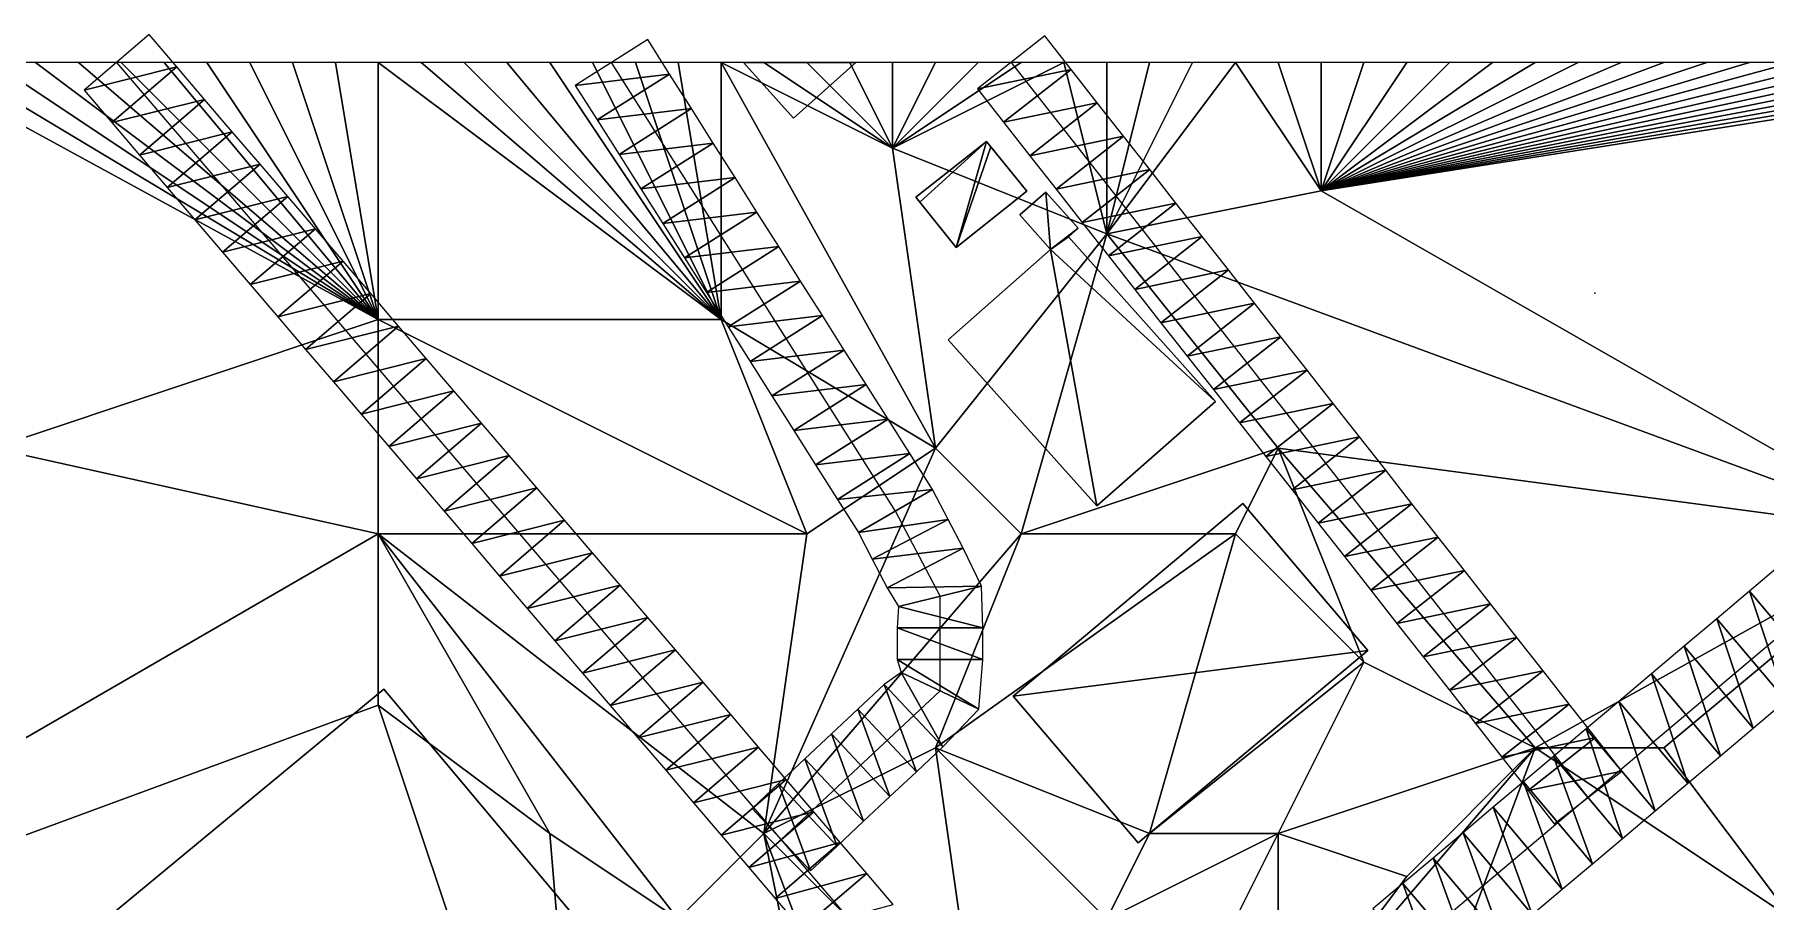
# Model space of a CAD drawing. Header units: metres. Extents: x -1103 to 901, y -902 to 905.
# Drawn here: x 2 to 82.7, y 860.8 to 901.3 of the extents above; entities that cross this region are included whole.
import ezdxf

# ---------------------------------------------------------------- set-up
doc = ezdxf.new("R2010")
doc.units = ezdxf.units.M
for name, color, linetype in [('OSM_BUILDING_FOOTPRINTS', 7, 'CONTINUOUS'), ('OSM_BUILDING_ROOFS', 1, 'CONTINUOUS'), ('OSM_BUILDING_WALLS', 8, 'CONTINUOUS'), ('OSM_ROAD_AXES', 2, 'CONTINUOUS'), ('OSM_ROAD_SURFACE', 9, 'CONTINUOUS'), ('OSM_TERRAIN', 3, 'CONTINUOUS'), ('OSM_TREES', 3, 'CONTINUOUS')]:
    doc.layers.add(name, color=color, linetype=linetype)

msp = doc.modelspace()

# ---------------------------------------------------------------- linework, layer by layer
at = {"layer": 'OSM_BUILDING_FOOTPRINTS'}
for points in [[(40.292, 900, 10.469), (35.037, 900, 10.469), (37.384, 897.404, 10.469)], [(48.261, 893.987, 10.222), (44.967, 891.366, 10.222), (43.276, 893.478, 10.222), (43.088, 893.71, 10.222), (46.393, 896.309, 10.222), (46.581, 896.066, 10.222), (48.261, 893.987, 10.222)], [(44.602, 887.053, 10.347), (49.378, 891.266, 10.347), (47.941, 892.881, 10.347), (49.157, 893.942, 10.347), (50.66, 892.262, 10.347), (50.207, 891.852, 10.347), (57.071, 884.177, 10.347), (51.533, 879.3, 10.347), (44.602, 887.053, 10.347)], [(58.354, 879.411, 10.186), (64.179, 872.554, 10.186), (53.457, 863.563, 10.186), (47.631, 870.42, 10.186), (58.354, 879.411, 10.186)], [(18.25, 870.741, 10.543), (38.622, 846.444, 10.543), (-22.97, 795.484, 10.543), (-43.342, 819.781, 10.543), (18.25, 870.741, 10.543)]]:
    msp.add_polyline3d(points, close=True, dxfattribs=at)
at = {"layer": 'OSM_BUILDING_ROOFS'}
for points in [[(35.037, 900, 20.469), (37.384, 897.404, 20.469), (40.292, 900, 20.469)], [(46.393, 896.309, 20.222), (43.088, 893.71, 20.222), (43.276, 893.478, 20.222)], [(46.393, 896.309, 20.222), (43.276, 893.478, 20.222), (44.967, 891.366, 20.222)], [(44.967, 891.366, 20.222), (46.581, 896.066, 20.222), (46.393, 896.309, 20.222)], [(44.967, 891.366, 20.222), (48.261, 893.987, 20.222), (46.581, 896.066, 20.222)], [(49.378, 891.266, 20.347), (49.157, 893.942, 20.347), (47.941, 892.881, 20.347)], [(49.378, 891.266, 20.347), (50.66, 892.262, 20.347), (49.157, 893.942, 20.347)], [(49.378, 891.266, 20.347), (50.207, 891.852, 20.347), (50.66, 892.262, 20.347)], [(49.378, 891.266, 20.347), (57.071, 884.177, 20.347), (50.207, 891.852, 20.347)], [(49.378, 891.266, 20.347), (44.602, 887.053, 20.347), (51.533, 879.3, 20.347)], [(49.378, 891.266, 20.347), (51.533, 879.3, 20.347), (57.071, 884.177, 20.347)], [(64.179, 872.554, 20.186), (58.354, 879.411, 20.186), (47.631, 870.42, 20.186)], [(64.179, 872.554, 20.186), (47.631, 870.42, 20.186), (53.457, 863.563, 20.186)], [(38.622, 846.444, 34.943), (18.25, 870.741, 34.943), (-43.342, 819.781, 34.943)]]:
    msp.add_3dface(points, dxfattribs=at)
at = {"layer": 'OSM_BUILDING_WALLS'}
for points in [[(40.292, 900, 10.469), (35.037, 900, 10.469), (35.037, 900, 20.469)], [(40.292, 900, 10.469), (35.037, 900, 20.469), (40.292, 900, 20.469)], [(35.037, 900, 10.469), (37.384, 897.404, 10.469), (37.384, 897.404, 20.469)], [(35.037, 900, 10.469), (37.384, 897.404, 20.469), (35.037, 900, 20.469)], [(37.384, 897.404, 10.469), (40.292, 900, 10.469), (40.292, 900, 20.469)], [(37.384, 897.404, 10.469), (40.292, 900, 20.469), (37.384, 897.404, 20.469)], [(46.393, 896.309, 10.222), (43.088, 893.71, 10.222), (43.088, 893.71, 20.222)], [(46.393, 896.309, 10.222), (43.088, 893.71, 20.222), (46.393, 896.309, 20.222)], [(46.581, 896.066, 10.222), (46.393, 896.309, 10.222), (46.393, 896.309, 20.222)], [(46.581, 896.066, 10.222), (46.393, 896.309, 20.222), (46.581, 896.066, 20.222)], [(48.261, 893.987, 10.222), (46.581, 896.066, 10.222), (46.581, 896.066, 20.222)], [(48.261, 893.987, 10.222), (46.581, 896.066, 20.222), (48.261, 893.987, 20.222)], [(43.088, 893.71, 10.222), (43.276, 893.478, 10.222), (43.276, 893.478, 20.222)], [(43.088, 893.71, 10.222), (43.276, 893.478, 20.222), (43.088, 893.71, 20.222)], [(43.276, 893.478, 10.222), (44.967, 891.366, 10.222), (44.967, 891.366, 20.222)], [(43.276, 893.478, 10.222), (44.967, 891.366, 20.222), (43.276, 893.478, 20.222)], [(44.967, 891.366, 10.222), (48.261, 893.987, 10.222), (48.261, 893.987, 20.222)], [(44.967, 891.366, 10.222), (48.261, 893.987, 20.222), (44.967, 891.366, 20.222)], [(49.157, 893.942, 10.347), (47.941, 892.881, 10.347), (47.941, 892.881, 20.347)], [(49.157, 893.942, 10.347), (47.941, 892.881, 20.347), (49.157, 893.942, 20.347)], [(50.66, 892.262, 10.347), (49.157, 893.942, 10.347), (49.157, 893.942, 20.347)], [(50.66, 892.262, 10.347), (49.157, 893.942, 20.347), (50.66, 892.262, 20.347)], [(47.941, 892.881, 10.347), (49.378, 891.266, 10.347), (49.378, 891.266, 20.347)], [(47.941, 892.881, 10.347), (49.378, 891.266, 20.347), (47.941, 892.881, 20.347)], [(50.207, 891.852, 10.347), (50.66, 892.262, 10.347), (50.66, 892.262, 20.347)], [(50.207, 891.852, 10.347), (50.66, 892.262, 20.347), (50.207, 891.852, 20.347)], [(57.071, 884.177, 10.347), (50.207, 891.852, 10.347), (50.207, 891.852, 20.347)], [(57.071, 884.177, 10.347), (50.207, 891.852, 20.347), (57.071, 884.177, 20.347)], [(49.378, 891.266, 10.347), (44.602, 887.053, 10.347), (44.602, 887.053, 20.347)], [(49.378, 891.266, 10.347), (44.602, 887.053, 20.347), (49.378, 891.266, 20.347)], [(44.602, 887.053, 10.347), (51.533, 879.3, 10.347), (51.533, 879.3, 20.347)], [(44.602, 887.053, 10.347), (51.533, 879.3, 20.347), (44.602, 887.053, 20.347)], [(51.533, 879.3, 10.347), (57.071, 884.177, 10.347), (57.071, 884.177, 20.347)], [(51.533, 879.3, 10.347), (57.071, 884.177, 20.347), (51.533, 879.3, 20.347)], [(58.354, 879.411, 10.186), (47.631, 870.42, 10.186), (47.631, 870.42, 20.186)], [(58.354, 879.411, 10.186), (47.631, 870.42, 20.186), (58.354, 879.411, 20.186)], [(64.179, 872.554, 10.186), (58.354, 879.411, 10.186), (58.354, 879.411, 20.186)], [(64.179, 872.554, 10.186), (58.354, 879.411, 20.186), (64.179, 872.554, 20.186)], [(53.457, 863.563, 10.186), (64.179, 872.554, 10.186), (64.179, 872.554, 20.186)], [(53.457, 863.563, 10.186), (64.179, 872.554, 20.186), (53.457, 863.563, 20.186)], [(18.25, 870.741, 10.543), (-43.342, 819.781, 10.543), (-43.342, 819.781, 34.943)], [(18.25, 870.741, 10.543), (-43.342, 819.781, 34.943), (18.25, 870.741, 34.943)], [(38.622, 846.444, 10.543), (18.25, 870.741, 10.543), (18.25, 870.741, 34.943)], [(38.622, 846.444, 10.543), (18.25, 870.741, 34.943), (38.622, 846.444, 34.943)], [(47.631, 870.42, 10.186), (53.457, 863.563, 10.186), (53.457, 863.563, 20.186)], [(47.631, 870.42, 10.186), (53.457, 863.563, 20.186), (47.631, 870.42, 20.186)]]:
    msp.add_3dface(points, dxfattribs=at)
at = {"layer": 'OSM_ROAD_AXES'}
for points in [[(122.704, 900, 14.924), (119.46, 899.394, 14.933), (106.482, 892.704, 14.527), (74.459, 865.687, 12.272), (60.41, 853.832, 10.881), (51.611, 846.411, 10.251), (47.432, 842.883, 10.112), (37.119, 834.18, 9.665), (-27.977, 779.25, 22.168), (-47.145, 763.081, 20.766), (-119.813, 701.759, 11.666), (-283.232, 563.809, 11.554), (-361.261, 499.721, 16.837), (-381.478, 480.954, 12.537), (-457.418, 416.977, 14.011)], [(51.611, 846.411, 10.251), (36.809, 863.718, 12.188), (5.789, 900, 13.1)], [(36.809, 863.718, 12.188), (44.216, 870.663, 12.469), (44.216, 875.076, 12.652), (42.137, 879.057, 12.776), (28.885, 900, 12.562)], [(47.532, 900, 12.114), (74.459, 865.687, 12.272)]]:
    msp.add_polyline3d(points, dxfattribs=at)
at = {"layer": 'OSM_ROAD_SURFACE'}
for points in [[(8.601, 899.788, 13.157), (7.309, 901.3, 13.208), (4.268, 898.7, 13.161)], [(31.594, 899.458, 12.592), (30.575, 901.069, 12.622), (27.195, 898.931, 12.645)], [(45.959, 898.765, 12.193), (50.33, 899.675, 12.201), (49.106, 901.235, 12.23)], [(8.601, 899.788, 13.157), (4.268, 898.7, 13.161), (5.561, 897.189, 13.228)], [(9.894, 898.276, 13.224), (8.601, 899.788, 13.157), (5.561, 897.189, 13.228)], [(31.594, 899.458, 12.592), (27.195, 898.931, 12.645), (28.214, 897.32, 12.663)], [(32.614, 897.847, 12.603), (31.594, 899.458, 12.592), (28.214, 897.32, 12.663)], [(45.959, 898.765, 12.193), (47.183, 897.206, 12.261), (50.33, 899.675, 12.201)], [(47.183, 897.206, 12.261), (51.554, 898.115, 12.213), (50.33, 899.675, 12.201)], [(9.894, 898.276, 13.224), (5.561, 897.189, 13.228), (6.853, 895.677, 13.301)], [(11.186, 896.764, 13.291), (9.894, 898.276, 13.224), (6.853, 895.677, 13.301)], [(32.614, 897.847, 12.603), (28.214, 897.32, 12.663), (29.234, 895.709, 12.681)], [(33.633, 896.236, 12.611), (32.614, 897.847, 12.603), (29.234, 895.709, 12.681)], [(47.183, 897.206, 12.261), (48.407, 895.646, 12.315), (51.554, 898.115, 12.213)], [(48.407, 895.646, 12.315), (52.778, 896.556, 12.215), (51.554, 898.115, 12.213)], [(11.186, 896.764, 13.291), (6.853, 895.677, 13.301), (8.146, 894.165, 13.377)], [(12.479, 895.253, 13.358), (11.186, 896.764, 13.291), (8.146, 894.165, 13.377)], [(33.633, 896.236, 12.611), (29.234, 895.709, 12.681), (30.253, 894.098, 12.699)], [(34.653, 894.625, 12.635), (33.633, 896.236, 12.611), (30.253, 894.098, 12.699)], [(48.407, 895.646, 12.315), (49.631, 894.086, 12.368), (52.778, 896.556, 12.215)], [(49.631, 894.086, 12.368), (54.002, 894.996, 12.297), (52.778, 896.556, 12.215)], [(12.479, 895.253, 13.358), (8.146, 894.165, 13.377), (9.439, 892.653, 13.452)], [(13.771, 893.741, 13.425), (12.479, 895.253, 13.358), (9.439, 892.653, 13.452)], [(34.653, 894.625, 12.635), (30.253, 894.098, 12.699), (31.272, 892.487, 12.718)], [(35.672, 893.014, 12.668), (34.653, 894.625, 12.635), (31.272, 892.487, 12.718)], [(49.631, 894.086, 12.368), (50.855, 892.527, 12.422), (54.002, 894.996, 12.297)], [(50.855, 892.527, 12.422), (55.226, 893.436, 12.409), (54.002, 894.996, 12.297)], [(13.771, 893.741, 13.425), (9.439, 892.653, 13.452), (10.731, 891.142, 13.522)], [(15.064, 892.229, 13.491), (13.771, 893.741, 13.425), (10.731, 891.142, 13.522)], [(50.855, 892.527, 12.422), (52.079, 890.967, 12.477), (55.226, 893.436, 12.409)], [(52.079, 890.967, 12.477), (56.449, 891.877, 12.513), (55.226, 893.436, 12.409)], [(35.672, 893.014, 12.668), (31.272, 892.487, 12.718), (32.292, 890.876, 12.736)], [(36.691, 891.404, 12.702), (35.672, 893.014, 12.668), (32.292, 890.876, 12.736)], [(15.064, 892.229, 13.491), (10.731, 891.142, 13.522), (12.024, 889.63, 13.592)], [(16.356, 890.718, 13.555), (15.064, 892.229, 13.491), (12.024, 889.63, 13.592)], [(52.079, 890.967, 12.477), (53.303, 889.407, 12.532), (56.449, 891.877, 12.513)], [(53.303, 889.407, 12.532), (57.673, 890.317, 12.613), (56.449, 891.877, 12.513)], [(36.691, 891.404, 12.702), (32.292, 890.876, 12.736), (33.311, 889.265, 12.754)], [(37.711, 889.793, 12.735), (36.691, 891.404, 12.702), (33.311, 889.265, 12.754)], [(16.356, 890.718, 13.555), (12.024, 889.63, 13.592), (13.316, 888.118, 13.662)], [(17.649, 889.206, 13.623), (16.356, 890.718, 13.555), (13.316, 888.118, 13.662)], [(53.303, 889.407, 12.532), (54.527, 887.847, 12.587), (57.673, 890.317, 12.613)], [(54.527, 887.847, 12.587), (58.897, 888.757, 12.684), (57.673, 890.317, 12.613)], [(37.711, 889.793, 12.735), (33.311, 889.265, 12.754), (34.331, 887.654, 12.777)], [(38.73, 888.182, 12.768), (37.711, 889.793, 12.735), (34.331, 887.654, 12.777)], [(17.649, 889.206, 13.623), (13.316, 888.118, 13.662), (14.609, 886.606, 13.727)], [(18.941, 887.694, 13.649), (17.649, 889.206, 13.623), (14.609, 886.606, 13.727)], [(54.527, 887.847, 12.587), (55.751, 886.288, 12.643), (58.897, 888.757, 12.684)], [(55.751, 886.288, 12.643), (60.121, 887.197, 12.739), (58.897, 888.757, 12.684)], [(38.73, 888.182, 12.768), (34.331, 887.654, 12.777), (35.35, 886.043, 12.809)], [(39.75, 886.571, 12.802), (38.73, 888.182, 12.768), (35.35, 886.043, 12.809)], [(18.941, 887.694, 13.649), (14.609, 886.606, 13.727), (15.901, 885.095, 13.757)], [(20.234, 886.182, 13.624), (18.941, 887.694, 13.649), (15.901, 885.095, 13.757)], [(55.751, 886.288, 12.643), (56.975, 884.728, 12.698), (60.121, 887.197, 12.739)], [(56.975, 884.728, 12.698), (61.345, 885.638, 12.794), (60.121, 887.197, 12.739)], [(20.234, 886.182, 13.624), (15.901, 885.095, 13.757), (17.194, 883.583, 13.787)], [(21.527, 884.671, 13.596), (20.234, 886.182, 13.624), (17.194, 883.583, 13.787)], [(39.75, 886.571, 12.802), (35.35, 886.043, 12.809), (36.37, 884.432, 12.841)], [(40.769, 884.96, 12.835), (39.75, 886.571, 12.802), (36.37, 884.432, 12.841)], [(56.975, 884.728, 12.698), (58.198, 883.168, 12.754), (61.345, 885.638, 12.794)], [(58.198, 883.168, 12.754), (62.569, 884.078, 12.849), (61.345, 885.638, 12.794)], [(21.527, 884.671, 13.596), (17.194, 883.583, 13.787), (18.486, 882.071, 13.795)], [(22.819, 883.159, 13.568), (21.527, 884.671, 13.596), (18.486, 882.071, 13.795)], [(40.769, 884.96, 12.835), (36.37, 884.432, 12.841), (37.389, 882.821, 12.873)], [(41.789, 883.349, 12.869), (40.769, 884.96, 12.835), (37.389, 882.821, 12.873)], [(58.198, 883.168, 12.754), (59.422, 881.609, 12.777), (62.569, 884.078, 12.849)], [(59.422, 881.609, 12.777), (63.793, 882.518, 12.904), (62.569, 884.078, 12.849)], [(22.819, 883.159, 13.568), (18.486, 882.071, 13.795), (19.779, 880.559, 13.767)], [(24.112, 881.647, 13.54), (22.819, 883.159, 13.568), (19.779, 880.559, 13.767)], [(41.789, 883.349, 12.869), (37.389, 882.821, 12.873), (38.409, 881.21, 12.905)], [(42.808, 881.738, 12.901), (41.789, 883.349, 12.869), (38.409, 881.21, 12.905)], [(59.422, 881.609, 12.777), (60.646, 880.049, 12.716), (63.793, 882.518, 12.904)], [(60.646, 880.049, 12.716), (65.017, 880.959, 12.929), (63.793, 882.518, 12.904)], [(24.112, 881.647, 13.54), (19.779, 880.559, 13.767), (21.071, 879.048, 13.739)], [(25.404, 880.135, 13.511), (24.112, 881.647, 13.54), (21.071, 879.048, 13.739)], [(42.808, 881.738, 12.901), (38.409, 881.21, 12.905), (39.428, 879.599, 12.936)], [(43.865, 880.064, 12.841), (42.808, 881.738, 12.901), (39.428, 879.599, 12.936)], [(60.646, 880.049, 12.716), (61.87, 878.489, 12.671), (65.017, 880.959, 12.929)], [(61.87, 878.489, 12.671), (66.241, 879.399, 12.872), (65.017, 880.959, 12.929)], [(25.404, 880.135, 13.511), (21.071, 879.048, 13.739), (22.364, 877.536, 13.675)], [(26.697, 878.624, 13.483), (25.404, 880.135, 13.511), (22.364, 877.536, 13.675)], [(43.865, 880.064, 12.841), (39.428, 879.599, 12.936), (40.409, 878.05, 12.853)], [(44.603, 878.655, 12.808), (43.865, 880.064, 12.841), (40.409, 878.05, 12.853)], [(61.87, 878.489, 12.671), (63.094, 876.93, 12.618), (66.241, 879.399, 12.872)], [(63.094, 876.93, 12.618), (67.465, 877.839, 12.815), (66.241, 879.399, 12.872)], [(26.697, 878.624, 13.483), (22.364, 877.536, 13.675), (23.656, 876.024, 13.533)], [(27.989, 877.112, 13.388), (26.697, 878.624, 13.483), (23.656, 876.024, 13.533)], [(44.603, 878.655, 12.808), (40.409, 878.05, 12.853), (41.057, 876.805, 12.755)], [(45.296, 877.328, 12.778), (44.603, 878.655, 12.808), (41.057, 876.805, 12.755)], [(45.296, 877.328, 12.778), (41.057, 876.805, 12.755), (41.75, 875.477, 12.687)], [(46.157, 875.556, 12.731), (45.296, 877.328, 12.778), (41.75, 875.477, 12.687)], [(63.094, 876.93, 12.618), (64.318, 875.37, 12.564), (67.465, 877.839, 12.815)], [(64.318, 875.37, 12.564), (68.689, 876.28, 12.758), (67.465, 877.839, 12.815)], [(27.989, 877.112, 13.388), (23.656, 876.024, 13.533), (24.949, 874.512, 13.39)], [(29.282, 875.6, 13.245), (27.989, 877.112, 13.388), (24.949, 874.512, 13.39)], [(83.521, 876.603, 13.361), (81.996, 875.317, 13.215), (85.221, 871.495, 13.144)], [(64.318, 875.37, 12.564), (65.542, 873.81, 12.51), (68.689, 876.28, 12.758)], [(65.542, 873.81, 12.51), (69.913, 874.72, 12.701), (68.689, 876.28, 12.758)], [(29.282, 875.6, 13.245), (24.949, 874.512, 13.39), (26.242, 873.001, 13.247)], [(30.574, 874.088, 13.102), (29.282, 875.6, 13.245), (26.242, 873.001, 13.247)], [(46.157, 875.556, 12.731), (41.75, 875.477, 12.687), (42.274, 874.595, 12.668)], [(46.216, 873.605, 12.636), (46.157, 875.556, 12.731), (42.274, 874.595, 12.668)], [(81.996, 875.317, 13.215), (80.472, 874.03, 13.069), (83.696, 870.209, 13.003)], [(81.996, 875.317, 13.215), (83.696, 870.209, 13.003), (85.221, 871.495, 13.144)], [(30.574, 874.088, 13.102), (26.242, 873.001, 13.247), (27.534, 871.489, 13.104)], [(31.867, 872.577, 12.959), (30.574, 874.088, 13.102), (27.534, 871.489, 13.104)], [(46.216, 873.605, 12.636), (42.274, 874.595, 12.668), (42.216, 873.605, 12.639)], [(65.542, 873.81, 12.51), (66.766, 872.251, 12.457), (69.913, 874.72, 12.701)], [(66.766, 872.251, 12.457), (71.137, 873.16, 12.644), (69.913, 874.72, 12.701)], [(46.216, 872.134, 12.547), (46.216, 873.605, 12.636), (42.216, 873.605, 12.639)], [(46.216, 872.134, 12.547), (42.216, 873.605, 12.639), (42.216, 872.134, 12.597)], [(80.472, 874.03, 13.069), (78.947, 872.744, 12.923), (82.171, 868.922, 12.861)], [(80.472, 874.03, 13.069), (82.171, 868.922, 12.861), (83.696, 870.209, 13.003)], [(31.867, 872.577, 12.959), (27.534, 871.489, 13.104), (28.827, 869.977, 12.961)], [(33.159, 871.065, 12.816), (31.867, 872.577, 12.959), (28.827, 869.977, 12.961)], [(66.766, 872.251, 12.457), (67.99, 870.691, 12.403), (71.137, 873.16, 12.644)], [(67.99, 870.691, 12.403), (72.361, 871.601, 12.588), (71.137, 873.16, 12.644)], [(78.947, 872.744, 12.923), (77.422, 871.457, 12.776), (80.646, 867.636, 12.719)], [(78.947, 872.744, 12.923), (80.646, 867.636, 12.719), (82.171, 868.922, 12.861)], [(46.026, 869.813, 12.413), (46.216, 872.134, 12.547), (42.216, 872.134, 12.597)], [(46.026, 869.813, 12.413), (42.216, 872.134, 12.597), (42.405, 871.513, 12.581)], [(33.159, 871.065, 12.816), (28.827, 869.977, 12.961), (30.119, 868.466, 12.818)], [(34.452, 869.553, 12.673), (33.159, 871.065, 12.816), (30.119, 868.466, 12.818)], [(43.115, 866.889, 12.315), (41.613, 870.965, 12.557), (40.379, 869.807, 12.511)], [(44.349, 868.047, 12.393), (42.405, 871.513, 12.581), (41.613, 870.965, 12.557)], [(43.115, 866.889, 12.315), (44.349, 868.047, 12.393), (41.613, 870.965, 12.557)], [(44.349, 868.047, 12.393), (46.026, 869.813, 12.413), (42.405, 871.513, 12.581)], [(67.99, 870.691, 12.403), (69.214, 869.131, 12.335), (72.361, 871.601, 12.588)], [(69.214, 869.131, 12.335), (73.585, 870.041, 12.531), (72.361, 871.601, 12.588)], [(77.422, 871.457, 12.776), (75.897, 870.171, 12.63), (79.121, 866.349, 12.578)], [(77.422, 871.457, 12.776), (79.121, 866.349, 12.578), (80.646, 867.636, 12.719)], [(69.214, 869.131, 12.335), (70.438, 867.571, 12.227), (73.585, 870.041, 12.531)], [(70.438, 867.571, 12.227), (74.809, 868.481, 12.485), (73.585, 870.041, 12.531)], [(75.897, 870.171, 12.63), (74.372, 868.884, 12.488), (77.596, 865.062, 12.454)], [(75.897, 870.171, 12.63), (77.596, 865.062, 12.454), (79.121, 866.349, 12.578)], [(34.452, 869.553, 12.673), (30.119, 868.466, 12.818), (31.412, 866.954, 12.678)], [(35.745, 868.041, 12.53), (34.452, 869.553, 12.673), (31.412, 866.954, 12.678)], [(41.881, 865.732, 12.246), (40.379, 869.807, 12.511), (39.144, 868.65, 12.465)], [(41.881, 865.732, 12.246), (43.115, 866.889, 12.315), (40.379, 869.807, 12.511)], [(40.646, 864.574, 12.176), (39.144, 868.65, 12.465), (37.91, 867.492, 12.418)], [(40.646, 864.574, 12.176), (41.881, 865.732, 12.246), (39.144, 868.65, 12.465)], [(70.438, 867.571, 12.227), (71.662, 866.012, 12.17), (74.809, 868.481, 12.485)], [(71.662, 866.012, 12.17), (76.032, 866.921, 12.465), (74.809, 868.481, 12.485)], [(74.372, 868.884, 12.488), (72.847, 867.597, 12.352), (76.071, 863.776, 12.289)], [(74.372, 868.884, 12.488), (76.071, 863.776, 12.289), (77.596, 865.062, 12.454)], [(35.745, 868.041, 12.53), (31.412, 866.954, 12.678), (32.704, 865.442, 12.538)], [(37.037, 866.53, 12.387), (35.745, 868.041, 12.53), (32.704, 865.442, 12.538)], [(72.847, 867.597, 12.352), (71.442, 866.412, 12.185), (74.666, 862.591, 12.118)], [(72.847, 867.597, 12.352), (74.666, 862.591, 12.118), (76.071, 863.776, 12.289)], [(39.412, 863.417, 12.106), (37.91, 867.492, 12.418), (36.676, 866.335, 12.393)], [(39.412, 863.417, 12.106), (40.646, 864.574, 12.176), (37.91, 867.492, 12.418)], [(71.662, 866.012, 12.17), (72.886, 864.452, 12.137), (76.032, 866.921, 12.465)], [(37.037, 866.53, 12.387), (32.704, 865.442, 12.538), (33.997, 863.93, 12.398)], [(38.33, 865.018, 12.311), (37.037, 866.53, 12.387), (33.997, 863.93, 12.398)], [(38.178, 862.259, 12.037), (36.676, 866.335, 12.393), (35.441, 865.177, 12.389)], [(38.178, 862.259, 12.037), (39.412, 863.417, 12.106), (36.676, 866.335, 12.393)], [(71.442, 866.412, 12.185), (70.037, 865.226, 12.06), (73.261, 861.405, 11.946)], [(71.442, 866.412, 12.185), (73.261, 861.405, 11.946), (74.666, 862.591, 12.118)], [(70.037, 865.226, 12.06), (68.632, 864.041, 11.938), (71.856, 860.22, 11.775)], [(70.037, 865.226, 12.06), (71.856, 860.22, 11.775), (73.261, 861.405, 11.946)], [(38.33, 865.018, 12.311), (33.997, 863.93, 12.398), (35.289, 862.418, 12.231)], [(39.563, 863.576, 12.116), (38.33, 865.018, 12.311), (35.289, 862.418, 12.231)], [(39.563, 863.576, 12.116), (35.289, 862.418, 12.231), (36.523, 860.976, 12.015)], [(40.796, 862.134, 11.922), (39.563, 863.576, 12.116), (36.523, 860.976, 12.015)], [(68.632, 864.041, 11.938), (67.227, 862.855, 11.722), (70.452, 859.034, 11.604)], [(68.632, 864.041, 11.938), (70.452, 859.034, 11.604), (71.856, 860.22, 11.775)], [(67.227, 862.855, 11.722), (65.822, 861.67, 11.5), (69.047, 857.848, 11.432)], [(67.227, 862.855, 11.722), (69.047, 857.848, 11.432), (70.452, 859.034, 11.604)], [(40.796, 862.134, 11.922), (36.523, 860.976, 12.015), (37.756, 859.534, 11.862)], [(42.03, 860.691, 11.727), (40.796, 862.134, 11.922), (37.756, 859.534, 11.862)], [(65.822, 861.67, 11.5), (64.417, 860.484, 11.387), (67.642, 856.663, 11.266)], [(65.822, 861.67, 11.5), (67.642, 856.663, 11.266), (69.047, 857.848, 11.432)]]:
    msp.add_3dface(points, dxfattribs=at)
at = {"layer": 'OSM_TERRAIN'}
for points in [[(18, 888, 13.64), (-4, 900, 13.028), (0, 882, 13.805)], [(18, 888, 13.64), (-2, 900, 13.031), (-4, 900, 13.028)], [(18, 888, 13.64), (0, 900, 13.031), (-2, 900, 13.031)], [(18, 888, 13.64), (2, 900, 13.037), (0, 900, 13.031)], [(18, 888, 13.64), (4, 900, 13.069), (2, 900, 13.037)], [(18, 888, 13.64), (6, 900, 13.104), (4, 900, 13.069)], [(18, 888, 13.64), (8, 900, 13.104), (6, 900, 13.104)], [(18, 888, 13.64), (10, 900, 13.072), (8, 900, 13.104)], [(18, 888, 13.64), (12, 900, 13.005), (10, 900, 13.072)], [(18, 888, 13.64), (14, 900, 12.981), (12, 900, 13.005)], [(18, 888, 13.64), (16, 900, 12.973), (14, 900, 12.981)], [(18, 888, 13.64), (18, 900, 12.953), (16, 900, 12.973)], [(18, 888, 13.64), (34, 888, 12.72), (18, 900, 12.953)], [(18, 900, 12.953), (34, 888, 12.72), (20, 900, 12.898)], [(34, 888, 12.72), (22, 900, 12.842), (20, 900, 12.898)], [(34, 888, 12.72), (24, 900, 12.7), (22, 900, 12.842)], [(34, 888, 12.72), (26, 900, 12.588), (24, 900, 12.7)], [(34, 888, 12.72), (28, 900, 12.566), (26, 900, 12.588)], [(34, 888, 12.72), (30, 900, 12.557), (28, 900, 12.566)], [(34, 888, 12.72), (32, 900, 12.525), (30, 900, 12.557)], [(34, 888, 12.72), (34, 900, 12.475), (32, 900, 12.525)], [(34, 888, 12.72), (44, 882, 12.847), (34, 900, 12.475)], [(44, 882, 12.847), (42, 896, 12.207), (34, 900, 12.475)], [(34, 900, 12.475), (42, 896, 12.207), (36, 900, 12.505)], [(36, 900, 12.505), (42, 896, 12.207), (38, 900, 12.505)], [(42, 896, 12.207), (40, 900, 12.505), (38, 900, 12.505)], [(42, 896, 12.207), (42, 900, 12.301), (40, 900, 12.505)], [(52, 892, 12.396), (50, 900, 12.151), (42, 896, 12.207)], [(42, 900, 12.301), (42, 896, 12.207), (44, 900, 12.13)], [(42, 896, 12.207), (46, 900, 12.114), (44, 900, 12.13)], [(42, 896, 12.207), (50, 900, 12.151), (48, 900, 12.114)], [(42, 896, 12.207), (48, 900, 12.114), (46, 900, 12.114)], [(50, 900, 12.151), (52, 892, 12.396), (52, 900, 12.066)], [(58, 900, 12.015), (52, 892, 12.396), (62, 894, 12.425)], [(52, 892, 12.396), (54, 900, 11.955), (52, 900, 12.066)], [(52, 892, 12.396), (58, 900, 12.015), (56, 900, 11.968)], [(52, 892, 12.396), (56, 900, 11.968), (54, 900, 11.955)], [(58, 900, 12.015), (62, 894, 12.425), (60, 900, 12.062)], [(62, 894, 12.425), (62, 900, 12.157), (60, 900, 12.062)], [(90, 878, 13.659), (100, 900, 14.124), (62, 894, 12.425)], [(62, 894, 12.425), (66, 900, 12.358), (64, 900, 12.257)], [(62, 894, 12.425), (68, 900, 12.459), (66, 900, 12.358)], [(62, 894, 12.425), (64, 900, 12.257), (62, 900, 12.157)], [(62, 894, 12.425), (70, 900, 12.561), (68, 900, 12.459)], [(62, 894, 12.425), (74, 900, 12.763), (72, 900, 12.662)], [(62, 894, 12.425), (72, 900, 12.662), (70, 900, 12.561)], [(74, 900, 12.763), (62, 894, 12.425), (76, 900, 12.866)], [(62, 894, 12.425), (78, 900, 12.969), (76, 900, 12.866)], [(62, 894, 12.425), (80, 900, 13.073), (78, 900, 12.969)], [(62, 894, 12.425), (82, 900, 13.179), (80, 900, 13.073)], [(82, 900, 13.179), (62, 894, 12.425), (84, 900, 13.284)], [(62, 894, 12.425), (86, 900, 13.39), (84, 900, 13.284)], [(62, 894, 12.425), (90, 900, 13.6), (88, 900, 13.495)], [(62, 894, 12.425), (88, 900, 13.495), (86, 900, 13.39)], [(90, 900, 13.6), (62, 894, 12.425), (92, 900, 13.706)], [(62, 894, 12.425), (94, 900, 13.811), (92, 900, 13.706)], [(62, 894, 12.425), (96, 900, 13.915), (94, 900, 13.811)], [(62, 894, 12.425), (98, 900, 14.019), (96, 900, 13.915)], [(62, 894, 12.425), (100, 900, 14.124), (98, 900, 14.019)], [(44, 882, 12.847), (52, 892, 12.396), (42, 896, 12.207)], [(52, 892, 12.396), (90, 878, 13.659), (62, 894, 12.425)], [(44, 882, 12.847), (48, 878, 12.776), (52, 892, 12.396)], [(48, 878, 12.776), (60, 882, 12.752), (52, 892, 12.396)], [(60, 882, 12.752), (90, 878, 13.659), (52, 892, 12.396)], [(18, 878, 13.856), (18, 888, 13.64), (0, 882, 13.805)], [(18, 878, 13.856), (38, 878, 12.915), (18, 888, 13.64)], [(38, 878, 12.915), (34, 888, 12.72), (18, 888, 13.64)], [(34, 888, 12.72), (38, 878, 12.915), (44, 882, 12.847)], [(-20, 856, 12.916), (18, 878, 13.856), (0, 882, 13.805)], [(36, 864, 12.248), (44, 882, 12.847), (38, 878, 12.915)], [(36, 864, 12.248), (48, 878, 12.776), (44, 882, 12.847)], [(58, 878, 12.318), (60, 882, 12.752), (48, 878, 12.776)], [(64, 872, 12.365), (60, 882, 12.752), (58, 878, 12.318)], [(64, 872, 12.365), (72, 868, 12.281), (60, 882, 12.752)], [(60, 882, 12.752), (72, 868, 12.281), (90, 878, 13.659)], [(-20, 856, 12.916), (18, 870, 12.887), (18, 878, 13.856)], [(26, 864, 12.862), (32, 860, 12.259), (18, 878, 13.856)], [(18, 878, 13.856), (32, 860, 12.259), (36, 864, 12.248)], [(26, 864, 12.862), (18, 878, 13.856), (18, 870, 12.887)], [(36, 864, 12.248), (38, 878, 12.915), (18, 878, 13.856)], [(36, 864, 12.248), (44, 868, 12.344), (48, 878, 12.776)], [(44, 868, 12.344), (54, 864, 12.315), (58, 878, 12.318)], [(44, 868, 12.344), (58, 878, 12.318), (48, 878, 12.776)], [(58, 878, 12.318), (54, 864, 12.315), (64, 872, 12.365)], [(78, 868, 12.55), (90, 878, 13.659), (72, 868, 12.281)], [(84, 860, 12.469), (90, 878, 13.659), (78, 868, 12.55)], [(60, 864, 11.412), (64, 872, 12.365), (54, 864, 12.315)], [(60, 864, 11.412), (72, 868, 12.281), (64, 872, 12.365)], [(28, 840, 12.887), (18, 870, 12.887), (-20, 856, 12.916)], [(28, 840, 12.887), (26, 864, 12.862), (18, 870, 12.887)], [(46, 854, 10.841), (44, 868, 12.344), (36, 864, 12.248)], [(46, 854, 10.841), (52, 860, 11.274), (44, 868, 12.344)], [(44, 868, 12.344), (52, 860, 11.274), (54, 864, 12.315)], [(60, 854, 10.889), (66, 852, 10.78), (72, 868, 12.281)], [(60, 854, 10.889), (72, 868, 12.281), (66, 862, 11.455)], [(66, 862, 11.455), (72, 868, 12.281), (60, 864, 11.412)], [(66, 852, 10.78), (84, 860, 12.469), (72, 868, 12.281)], [(72, 868, 12.281), (84, 860, 12.469), (78, 868, 12.55)], [(28, 840, 12.887), (32, 860, 12.259), (26, 864, 12.862)], [(32, 860, 12.259), (38, 854, 11.29), (36, 864, 12.248)], [(38, 854, 11.29), (42, 848, 10.704), (36, 864, 12.248)], [(42, 848, 10.704), (46, 854, 10.841), (36, 864, 12.248)], [(52, 860, 11.274), (56, 856, 10.765), (60, 864, 11.412)], [(60, 864, 11.412), (54, 864, 12.315), (52, 860, 11.274)], [(60, 854, 10.889), (60, 864, 11.412), (56, 856, 10.765)], [(60, 854, 10.889), (66, 862, 11.455), (60, 864, 11.412)]]:
    msp.add_3dface(points, dxfattribs=at)
at = {"layer": 'OSM_TREES'}
msp.add_point((74.78, 889.231, 12.99), dxfattribs=at)

doc.saveas('drawing.dxf')
